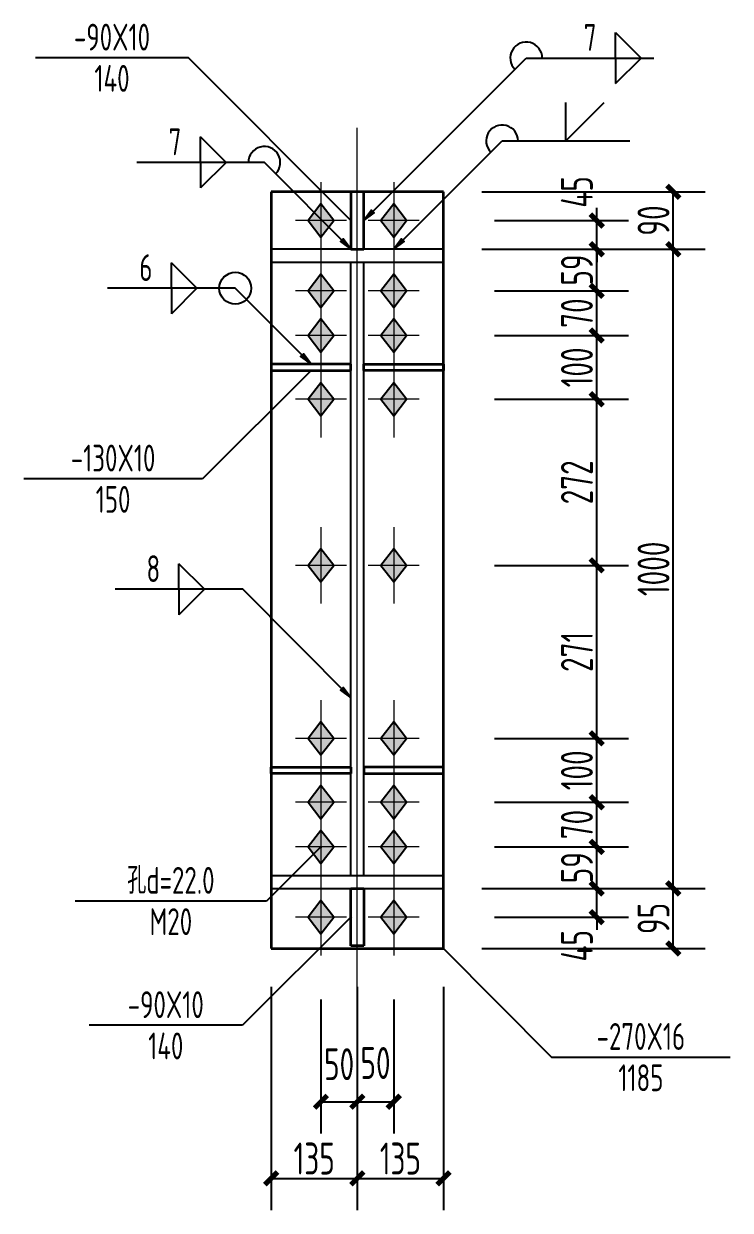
# Model space of a CAD drawing. Extents: x 69728788 to 150676229, y 15322671 to 43663798.
# Drawn here: x 75143061 to 75148595, y 19474032 to 19483323 of the extents above; entities that cross this region are included whole.
import ezdxf
from ezdxf.enums import TextEntityAlignment as Align

# ---------------------------------------------------------------- set-up
doc = ezdxf.new("R2010")
doc.units = 0
doc.header["$LTSCALE"] = 1000
doc.header["$MEASUREMENT"] = 0
doc.linetypes.add('线型6', pattern=[8.75, 5, -1.25, 1.25, -1.25])
doc.layers.get('0').update_dxf_attribs({"linetype": 'CONTINUOUS'})
doc.layers.get('DEFPOINTS').update_dxf_attribs({"linetype": 'CONTINUOUS'})
for name, color, linetype in [('10', 7, 'CONTINUOUS'), ('尺寸标注', 253, 'CONTINUOUS'), ('焊缝标注', 253, 'CONTINUOUS'), ('螺栓孔标注', 253, 'CONTINUOUS'), ('钢板标注', 253, 'CONTINUOUS')]:
    doc.layers.add(name, color=color, linetype=linetype)
doc.layers.add('20', color=2, linetype='CONTINUOUS', lineweight=35)
doc.styles.add('PkpmHz', font='Pkpmeng', dxfattribs={"width": 0.7, "bigfont": 'hztxt'})
doc.dimstyles.new('Pkpm_1.00', dxfattribs={"dimtxt": 250, "dimasz": 100, "dimexe": 250, "dimexo": 0.0625, "dimgap": 30, "dimtad": 1, "dimdec": 0, "dimrnd": 5, "dimzin": 0, "dimdsep": 46, "dimtxsty": 'PkpmHz', "dimblk1": 'ARCHTICK', "dimblk2": 'ARCHTICK', "dimsah": 1, "dimcen": 0.09, "dimadec": 0, "dimazin": 0, "dimtfac": 1, "dimtdec": 0, "dimtmove": 2, "dimatfit": 1, "dimfxl": 1, "dimtolj": 1, "dimtzin": 0, "dimarcsym": 0})

# ---------------------------------------------------------------- blocks, each defined once
blk = doc.blocks.new('_ArchTick')
at = {"color": 0, "linetype": 'ByBlock', "const_width": 0.4}
blk.add_lwpolyline([(-0.5, -0.5), (0.5, 0.5)], dxfattribs=at)
blk = doc.blocks.new('*D310')
at = {"layer": 'DEFPOINTS', "color": 0, "linetype": 'Continuous'}
for p in [(75146349.2, 19481782), (75147549.2, 19481782), (75146349.2, 19481557)]:
    blk.add_point(p, dxfattribs=at)
at = {"layer": '尺寸标注', "color": 0, "linetype": 'Continuous', "lineweight": -2}
for p, q in [((75147549.2, 19481782), (75147549.2, 19481882)), ((75146749.2, 19481782), (75147799.2, 19481782)), ((75147549.2, 19481557), (75147549.2, 19481782)), ((75146749.2, 19481557), (75147799.2, 19481557)), ((75147549.2, 19481557), (75147549.2, 19481457))]:
    blk.add_line(p, q, dxfattribs=at)
at = {"layer": '尺寸标注', "color": 0, "linetype": 'Continuous', "lineweight": -2, "xscale": 100, "yscale": 100, "zscale": 100}
for p, rotation in [((75147549.2, 19481782), 270), ((75147549.2, 19481557), 90)]:
    blk.add_blockref('_ArchTick', p, dxfattribs=dict(at, rotation=rotation))
at = {"layer": '尺寸标注', "color": 0, "linetype": 'Continuous', "insert": (75147393.9, 19482005.7), "char_height": 250, "attachment_point": 5, "rotation": 90, "style": 'PkpmHz'}
blk.add_mtext('\\A1;45', dxfattribs=at)
blk = doc.blocks.new('*D311')
at = {"layer": 'DEFPOINTS', "color": 0, "linetype": 'Continuous'}
for p in [(75146349.2, 19481557), (75147549.2, 19481557), (75146349.2, 19481232)]:
    blk.add_point(p, dxfattribs=at)
at = {"layer": '尺寸标注', "color": 0, "linetype": 'Continuous', "lineweight": -2}
for p, q in [((75146749.2, 19481557), (75147799.2, 19481557)), ((75147549.2, 19481232), (75147549.2, 19481557)), ((75146749.2, 19481232), (75147799.2, 19481232))]:
    blk.add_line(p, q, dxfattribs=at)
at = {"layer": '尺寸标注', "color": 0, "linetype": 'Continuous', "lineweight": -2, "xscale": 100, "yscale": 100, "zscale": 100}
for p, rotation in [((75147549.2, 19481557), 90), ((75147549.2, 19481232), 270)]:
    blk.add_blockref('_ArchTick', p, dxfattribs=dict(at, rotation=rotation))
at = {"layer": '尺寸标注', "color": 0, "linetype": 'Continuous', "insert": (75147394.2, 19481394.5), "char_height": 250, "attachment_point": 5, "rotation": 90, "style": 'PkpmHz'}
blk.add_mtext('\\A1;59', dxfattribs=at)
blk = doc.blocks.new('*D312')
at = {"layer": 'DEFPOINTS', "color": 0, "linetype": 'Continuous'}
for p in [(75146349.2, 19480882), (75147549.2, 19480882), (75146349.2, 19480382)]:
    blk.add_point(p, dxfattribs=at)
at = {"layer": '尺寸标注', "color": 0, "linetype": 'Continuous', "lineweight": -2}
for p, q in [((75146749.2, 19480882), (75147799.2, 19480882)), ((75147549.2, 19480382), (75147549.2, 19480882)), ((75146749.2, 19480382), (75147799.2, 19480382))]:
    blk.add_line(p, q, dxfattribs=at)
at = {"layer": '尺寸标注', "color": 0, "linetype": 'Continuous', "lineweight": -2, "xscale": 100, "yscale": 100, "zscale": 100}
for p, rotation in [((75147549.2, 19480882), 90), ((75147549.2, 19480382), 270)]:
    blk.add_blockref('_ArchTick', p, dxfattribs=dict(at, rotation=rotation))
at = {"layer": '尺寸标注', "color": 0, "linetype": 'Continuous', "insert": (75147394.2, 19480632), "char_height": 250, "attachment_point": 5, "rotation": 90, "style": 'PkpmHz'}
blk.add_mtext('\\A1;100', dxfattribs=at)
blk = doc.blocks.new('*D313')
at = {"layer": 'DEFPOINTS', "color": 0, "linetype": 'Continuous'}
for p in [(75146349.2, 19481232), (75147549.2, 19481232), (75146349.2, 19480882)]:
    blk.add_point(p, dxfattribs=at)
at = {"layer": '尺寸标注', "color": 0, "linetype": 'Continuous', "lineweight": -2}
for p, q in [((75146749.2, 19481232), (75147799.2, 19481232)), ((75147549.2, 19480882), (75147549.2, 19481232)), ((75146749.2, 19480882), (75147799.2, 19480882))]:
    blk.add_line(p, q, dxfattribs=at)
at = {"layer": '尺寸标注', "color": 0, "linetype": 'Continuous', "lineweight": -2, "xscale": 100, "yscale": 100, "zscale": 100}
for p, rotation in [((75147549.2, 19481232), 90), ((75147549.2, 19480882), 270)]:
    blk.add_blockref('_ArchTick', p, dxfattribs=dict(at, rotation=rotation))
at = {"layer": '尺寸标注', "color": 0, "linetype": 'Continuous', "insert": (75147394.2, 19481057), "char_height": 250, "attachment_point": 5, "rotation": 90, "style": 'PkpmHz'}
blk.add_mtext('\\A1;70', dxfattribs=at)
blk = doc.blocks.new('*D314')
at = {"layer": 'DEFPOINTS', "color": 0, "linetype": 'Continuous'}
for p in [(75146349.2, 19476552), (75147549.2, 19476552), (75146349.2, 19476327)]:
    blk.add_point(p, dxfattribs=at)
at = {"layer": '尺寸标注', "color": 0, "linetype": 'Continuous', "lineweight": -2}
for p, q in [((75147549.2, 19476552), (75147549.2, 19476652)), ((75146749.2, 19476552), (75147799.2, 19476552)), ((75147549.2, 19476327), (75147549.2, 19476552)), ((75146749.2, 19476327), (75147799.2, 19476327)), ((75147549.2, 19476327), (75147549.2, 19476227))]:
    blk.add_line(p, q, dxfattribs=at)
at = {"layer": '尺寸标注', "color": 0, "linetype": 'Continuous', "lineweight": -2, "xscale": 100, "yscale": 100, "zscale": 100}
for p, rotation in [((75147549.2, 19476552), 270), ((75147549.2, 19476327), 90)]:
    blk.add_blockref('_ArchTick', p, dxfattribs=dict(at, rotation=rotation))
at = {"layer": '尺寸标注', "color": 0, "linetype": 'Continuous', "insert": (75147393.9, 19476103.4), "char_height": 250, "attachment_point": 5, "rotation": 90, "style": 'PkpmHz'}
blk.add_mtext('\\A1;45', dxfattribs=at)
blk = doc.blocks.new('*D315')
at = {"layer": 'DEFPOINTS', "color": 0, "linetype": 'Continuous'}
for p in [(75146349.2, 19476877), (75147549.2, 19476877), (75146349.2, 19476552)]:
    blk.add_point(p, dxfattribs=at)
at = {"layer": '尺寸标注', "color": 0, "linetype": 'Continuous', "lineweight": -2}
for p, q in [((75146749.2, 19476877), (75147799.2, 19476877)), ((75147549.2, 19476552), (75147549.2, 19476877)), ((75146749.2, 19476552), (75147799.2, 19476552))]:
    blk.add_line(p, q, dxfattribs=at)
at = {"layer": '尺寸标注', "color": 0, "linetype": 'Continuous', "lineweight": -2, "xscale": 100, "yscale": 100, "zscale": 100}
for p, rotation in [((75147549.2, 19476877), 90), ((75147549.2, 19476552), 270)]:
    blk.add_blockref('_ArchTick', p, dxfattribs=dict(at, rotation=rotation))
at = {"layer": '尺寸标注', "color": 0, "linetype": 'Continuous', "insert": (75147394.2, 19476714.5), "char_height": 250, "attachment_point": 5, "rotation": 90, "style": 'PkpmHz'}
blk.add_mtext('\\A1;59', dxfattribs=at)
blk = doc.blocks.new('*D316')
at = {"layer": 'DEFPOINTS', "color": 0, "linetype": 'Continuous'}
for p in [(75146349.2, 19477227), (75147549.2, 19477227), (75146349.2, 19476877)]:
    blk.add_point(p, dxfattribs=at)
at = {"layer": '尺寸标注', "color": 0, "linetype": 'Continuous', "lineweight": -2}
for p, q in [((75146749.2, 19477227), (75147799.2, 19477227)), ((75147549.2, 19476877), (75147549.2, 19477227)), ((75146749.2, 19476877), (75147799.2, 19476877))]:
    blk.add_line(p, q, dxfattribs=at)
at = {"layer": '尺寸标注', "color": 0, "linetype": 'Continuous', "lineweight": -2, "xscale": 100, "yscale": 100, "zscale": 100}
for p, rotation in [((75147549.2, 19477227), 90), ((75147549.2, 19476877), 270)]:
    blk.add_blockref('_ArchTick', p, dxfattribs=dict(at, rotation=rotation))
at = {"layer": '尺寸标注', "color": 0, "linetype": 'Continuous', "insert": (75147394.2, 19477052), "char_height": 250, "attachment_point": 5, "rotation": 90, "style": 'PkpmHz'}
blk.add_mtext('\\A1;70', dxfattribs=at)
blk = doc.blocks.new('*D317')
at = {"layer": 'DEFPOINTS', "color": 0, "linetype": 'Continuous'}
for p in [(75146349.2, 19477727), (75147549.2, 19477727), (75146349.2, 19477227)]:
    blk.add_point(p, dxfattribs=at)
at = {"layer": '尺寸标注', "color": 0, "linetype": 'Continuous', "lineweight": -2}
for p, q in [((75146749.2, 19477727), (75147799.2, 19477727)), ((75147549.2, 19477227), (75147549.2, 19477727)), ((75146749.2, 19477227), (75147799.2, 19477227))]:
    blk.add_line(p, q, dxfattribs=at)
at = {"layer": '尺寸标注', "color": 0, "linetype": 'Continuous', "lineweight": -2, "xscale": 100, "yscale": 100, "zscale": 100}
for p, rotation in [((75147549.2, 19477727), 90), ((75147549.2, 19477227), 270)]:
    blk.add_blockref('_ArchTick', p, dxfattribs=dict(at, rotation=rotation))
at = {"layer": '尺寸标注', "color": 0, "linetype": 'Continuous', "insert": (75147394.2, 19477477), "char_height": 250, "attachment_point": 5, "rotation": 90, "style": 'PkpmHz'}
blk.add_mtext('\\A1;100', dxfattribs=at)
blk = doc.blocks.new('*D318')
at = {"layer": 'DEFPOINTS', "color": 0, "linetype": 'Continuous'}
for p in [(75146349.2, 19480382), (75147549.2, 19480382), (75146349.2, 19479082)]:
    blk.add_point(p, dxfattribs=at)
at = {"layer": '尺寸标注', "color": 0, "linetype": 'Continuous', "lineweight": -2}
for p, q in [((75146749.2, 19480382), (75147799.2, 19480382)), ((75147549.2, 19479082), (75147549.2, 19480382)), ((75146749.2, 19479082), (75147799.2, 19479082))]:
    blk.add_line(p, q, dxfattribs=at)
at = {"layer": '尺寸标注', "color": 0, "linetype": 'Continuous', "lineweight": -2, "xscale": 100, "yscale": 100, "zscale": 100}
for p, rotation in [((75147549.2, 19480382), 90), ((75147549.2, 19479082), 270)]:
    blk.add_blockref('_ArchTick', p, dxfattribs=dict(at, rotation=rotation))
at = {"layer": '尺寸标注', "color": 0, "linetype": 'Continuous', "insert": (75147394.2, 19479732), "char_height": 250, "attachment_point": 5, "rotation": 90, "style": 'PkpmHz'}
blk.add_mtext('\\A1;272', dxfattribs=at)
blk = doc.blocks.new('*D319')
at = {"layer": 'DEFPOINTS', "color": 0, "linetype": 'Continuous'}
for p in [(75146349.2, 19479082), (75147549.2, 19479082), (75146349.2, 19477727)]:
    blk.add_point(p, dxfattribs=at)
at = {"layer": '尺寸标注', "color": 0, "linetype": 'Continuous', "lineweight": -2}
for p, q in [((75146749.2, 19479082), (75147799.2, 19479082)), ((75147549.2, 19477727), (75147549.2, 19479082)), ((75146749.2, 19477727), (75147799.2, 19477727))]:
    blk.add_line(p, q, dxfattribs=at)
at = {"layer": '尺寸标注', "color": 0, "linetype": 'Continuous', "lineweight": -2, "xscale": 100, "yscale": 100, "zscale": 100}
for p, rotation in [((75147549.2, 19479082), 90), ((75147549.2, 19477727), 270)]:
    blk.add_blockref('_ArchTick', p, dxfattribs=dict(at, rotation=rotation))
at = {"layer": '尺寸标注', "color": 0, "linetype": 'Continuous', "insert": (75147394.2, 19478404.5), "char_height": 250, "attachment_point": 5, "rotation": 90, "style": 'PkpmHz'}
blk.add_mtext('\\A1;271', dxfattribs=at)
blk = doc.blocks.new('*D320')
at = {"layer": 'DEFPOINTS', "color": 0, "linetype": 'Continuous'}
for p in [(75145389.2, 19476082), (75145674.2, 19476082), (75145674.2, 19474882)]:
    blk.add_point(p, dxfattribs=at)
at = {"layer": '尺寸标注', "color": 0, "linetype": 'Continuous', "lineweight": -2}
for p, q in [((75145389.2, 19475682), (75145389.2, 19474632)), ((75145674.2, 19475682), (75145674.2, 19474632)), ((75145389.2, 19474882), (75145674.2, 19474882))]:
    blk.add_line(p, q, dxfattribs=at)
at = {"layer": '尺寸标注', "color": 0, "linetype": 'Continuous', "lineweight": -2, "xscale": 100, "yscale": 100, "zscale": 100, "rotation": 180}
blk.add_blockref('_ArchTick', (75145389.2, 19474882), dxfattribs=at)
at = {"layer": '尺寸标注', "color": 0, "linetype": 'Continuous', "lineweight": -2, "xscale": 100, "yscale": 100, "zscale": 100}
blk.add_blockref('_ArchTick', (75145674.2, 19474882), dxfattribs=at)
at = {"layer": '尺寸标注', "color": 0, "linetype": 'Continuous', "insert": (75145531.7, 19475175.9), "char_height": 250, "attachment_point": 5, "style": 'PkpmHz'}
blk.add_mtext('\\A1;50', dxfattribs=at)
blk = doc.blocks.new('*D321')
at = {"layer": 'DEFPOINTS', "color": 0, "linetype": 'Continuous'}
for p in [(75145674.2, 19476082), (75145959.2, 19476082), (75145959.2, 19474882)]:
    blk.add_point(p, dxfattribs=at)
at = {"layer": '尺寸标注', "color": 0, "linetype": 'Continuous', "lineweight": -2}
for p, q in [((75145674.2, 19475682), (75145674.2, 19474632)), ((75145959.2, 19475682), (75145959.2, 19474632)), ((75145674.2, 19474882), (75145959.2, 19474882))]:
    blk.add_line(p, q, dxfattribs=at)
at = {"layer": '尺寸标注', "color": 0, "linetype": 'Continuous', "lineweight": -2, "xscale": 100, "yscale": 100, "zscale": 100, "rotation": 180}
blk.add_blockref('_ArchTick', (75145674.2, 19474882), dxfattribs=at)
at = {"layer": '尺寸标注', "color": 0, "linetype": 'Continuous', "lineweight": -2, "xscale": 100, "yscale": 100, "zscale": 100}
blk.add_blockref('_ArchTick', (75145959.2, 19474882), dxfattribs=at)
at = {"layer": '尺寸标注', "color": 0, "linetype": 'Continuous', "insert": (75145816.7, 19475185.1), "char_height": 250, "attachment_point": 5, "style": 'PkpmHz'}
blk.add_mtext('\\A1;50', dxfattribs=at)
blk = doc.blocks.new('*D322')
at = {"layer": 'DEFPOINTS', "color": 0, "linetype": 'Continuous'}
for p in [(75144999.2, 19476082), (75145674.2, 19476082), (75145674.2, 19474282)]:
    blk.add_point(p, dxfattribs=at)
at = {"layer": '尺寸标注', "color": 0, "linetype": 'Continuous', "lineweight": -2}
for p, q in [((75144999.2, 19475782), (75144999.2, 19474032)), ((75145674.2, 19475782), (75145674.2, 19474032)), ((75144999.2, 19474282), (75145674.2, 19474282))]:
    blk.add_line(p, q, dxfattribs=at)
at = {"layer": '尺寸标注', "color": 0, "linetype": 'Continuous', "lineweight": -2, "xscale": 100, "yscale": 100, "zscale": 100, "rotation": 180}
blk.add_blockref('_ArchTick', (75144999.2, 19474282), dxfattribs=at)
at = {"layer": '尺寸标注', "color": 0, "linetype": 'Continuous', "lineweight": -2, "xscale": 100, "yscale": 100, "zscale": 100}
blk.add_blockref('_ArchTick', (75145674.2, 19474282), dxfattribs=at)
at = {"layer": '尺寸标注', "color": 0, "linetype": 'Continuous', "insert": (75145336.7, 19474437), "char_height": 250, "attachment_point": 5, "style": 'PkpmHz'}
blk.add_mtext('\\A1;135', dxfattribs=at)
blk = doc.blocks.new('*D323')
at = {"layer": 'DEFPOINTS', "color": 0, "linetype": 'Continuous'}
for p in [(75145674.2, 19476082), (75146349.2, 19476082), (75146349.2, 19474282)]:
    blk.add_point(p, dxfattribs=at)
at = {"layer": '尺寸标注', "color": 0, "linetype": 'Continuous', "lineweight": -2}
for p, q in [((75145674.2, 19475782), (75145674.2, 19474032)), ((75146349.2, 19475782), (75146349.2, 19474032)), ((75145674.2, 19474282), (75146349.2, 19474282))]:
    blk.add_line(p, q, dxfattribs=at)
at = {"layer": '尺寸标注', "color": 0, "linetype": 'Continuous', "lineweight": -2, "xscale": 100, "yscale": 100, "zscale": 100, "rotation": 180}
blk.add_blockref('_ArchTick', (75145674.2, 19474282), dxfattribs=at)
at = {"layer": '尺寸标注', "color": 0, "linetype": 'Continuous', "lineweight": -2, "xscale": 100, "yscale": 100, "zscale": 100}
blk.add_blockref('_ArchTick', (75146349.2, 19474282), dxfattribs=at)
at = {"layer": '尺寸标注', "color": 0, "linetype": 'Continuous', "insert": (75146011.7, 19474437), "char_height": 250, "attachment_point": 5, "style": 'PkpmHz'}
blk.add_mtext('\\A1;135', dxfattribs=at)
blk = doc.blocks.new('*D324')
at = {"layer": 'DEFPOINTS', "color": 0, "linetype": 'Continuous'}
for p in [(75146349.2, 19476552), (75148149.2, 19476552), (75146349.2, 19476082)]:
    blk.add_point(p, dxfattribs=at)
at = {"layer": '尺寸标注', "color": 0, "linetype": 'Continuous', "lineweight": -2}
for p, q in [((75146649.2, 19476552), (75148399.2, 19476552)), ((75148149.2, 19476082), (75148149.2, 19476552)), ((75146649.2, 19476082), (75148399.2, 19476082))]:
    blk.add_line(p, q, dxfattribs=at)
at = {"layer": '尺寸标注', "color": 0, "linetype": 'Continuous', "lineweight": -2, "xscale": 100, "yscale": 100, "zscale": 100}
for p, rotation in [((75148149.2, 19476552), 90), ((75148149.2, 19476082), 270)]:
    blk.add_blockref('_ArchTick', p, dxfattribs=dict(at, rotation=rotation))
at = {"layer": '尺寸标注', "color": 0, "linetype": 'Continuous', "insert": (75147994.2, 19476317), "char_height": 250, "attachment_point": 5, "rotation": 90, "style": 'PkpmHz'}
blk.add_mtext('\\A1;95', dxfattribs=at)
blk = doc.blocks.new('*D325')
at = {"layer": 'DEFPOINTS', "color": 0, "linetype": 'Continuous'}
for p in [(75146349.2, 19481557), (75148149.2, 19481557), (75146349.2, 19476552)]:
    blk.add_point(p, dxfattribs=at)
at = {"layer": '尺寸标注', "color": 0, "linetype": 'Continuous', "lineweight": -2}
for p, q in [((75146649.2, 19481557), (75148399.2, 19481557)), ((75148149.2, 19476552), (75148149.2, 19481557)), ((75146649.2, 19476552), (75148399.2, 19476552))]:
    blk.add_line(p, q, dxfattribs=at)
at = {"layer": '尺寸标注', "color": 0, "linetype": 'Continuous', "lineweight": -2, "xscale": 100, "yscale": 100, "zscale": 100}
for p, rotation in [((75148149.2, 19481557), 90), ((75148149.2, 19476552), 270)]:
    blk.add_blockref('_ArchTick', p, dxfattribs=dict(at, rotation=rotation))
at = {"layer": '尺寸标注', "color": 0, "linetype": 'Continuous', "insert": (75147994.2, 19479054.5), "char_height": 250, "attachment_point": 5, "rotation": 90, "style": 'PkpmHz'}
blk.add_mtext('\\A1;1000', dxfattribs=at)
blk = doc.blocks.new('*D326')
at = {"layer": 'DEFPOINTS', "color": 0, "linetype": 'Continuous'}
for p in [(75146349.2, 19482007), (75148149.2, 19482007), (75146349.2, 19481557)]:
    blk.add_point(p, dxfattribs=at)
at = {"layer": '尺寸标注', "color": 0, "linetype": 'Continuous', "lineweight": -2}
for p, q in [((75146649.2, 19482007), (75148399.2, 19482007)), ((75148149.2, 19481557), (75148149.2, 19482007)), ((75146649.2, 19481557), (75148399.2, 19481557))]:
    blk.add_line(p, q, dxfattribs=at)
at = {"layer": '尺寸标注', "color": 0, "linetype": 'Continuous', "lineweight": -2, "xscale": 100, "yscale": 100, "zscale": 100}
for p, rotation in [((75148149.2, 19482007), 90), ((75148149.2, 19481557), 270)]:
    blk.add_blockref('_ArchTick', p, dxfattribs=dict(at, rotation=rotation))
at = {"layer": '尺寸标注', "color": 0, "linetype": 'Continuous', "insert": (75147994.2, 19481782), "char_height": 250, "attachment_point": 5, "rotation": 90, "style": 'PkpmHz'}
blk.add_mtext('\\A1;90', dxfattribs=at)

msp = doc.modelspace()

# ---------------------------------------------------------------- hatches: boundary and pattern name
at = {"layer": '10'}
for points in [[(75145389.2, 19481912), (75145289.2, 19481782), (75145389.2, 19481652), (75145489.2, 19481782)], [(75145959.2, 19481912), (75145859.2, 19481782), (75145959.2, 19481652), (75146059.2, 19481782)], [(75145389.2, 19481362), (75145289.2, 19481232), (75145389.2, 19481102), (75145489.2, 19481232)], [(75145959.2, 19481362), (75145859.2, 19481232), (75145959.2, 19481102), (75146059.2, 19481232)], [(75145389.2, 19481012), (75145289.2, 19480882), (75145389.2, 19480752), (75145489.2, 19480882)], [(75145959.2, 19481012), (75145859.2, 19480882), (75145959.2, 19480752), (75146059.2, 19480882)], [(75145389.2, 19480512), (75145289.2, 19480382), (75145389.2, 19480252), (75145489.2, 19480382)], [(75145959.2, 19480512), (75145859.2, 19480382), (75145959.2, 19480252), (75146059.2, 19480382)], [(75145389.2, 19479212), (75145289.2, 19479082), (75145389.2, 19478952), (75145489.2, 19479082)], [(75145959.2, 19479212), (75145859.2, 19479082), (75145959.2, 19478952), (75146059.2, 19479082)], [(75145389.2, 19477857), (75145289.2, 19477727), (75145389.2, 19477597), (75145489.2, 19477727)], [(75145959.2, 19477857), (75145859.2, 19477727), (75145959.2, 19477597), (75146059.2, 19477727)], [(75145389.2, 19477357), (75145289.2, 19477227), (75145389.2, 19477097), (75145489.2, 19477227)], [(75145959.2, 19477357), (75145859.2, 19477227), (75145959.2, 19477097), (75146059.2, 19477227)], [(75145389.2, 19477007), (75145289.2, 19476877), (75145389.2, 19476747), (75145489.2, 19476877)], [(75145959.2, 19477007), (75145859.2, 19476877), (75145959.2, 19476747), (75146059.2, 19476877)], [(75145389.2, 19476457), (75145289.2, 19476327), (75145389.2, 19476197), (75145489.2, 19476327)], [(75145959.2, 19476457), (75145859.2, 19476327), (75145959.2, 19476197), (75146059.2, 19476327)]]:
    msp.add_hatch(color=1, dxfattribs=at).paths.add_polyline_path(points)
at = {"layer": '焊缝标注'}
for points in [[(75145724.2, 19481782), (75145805.5, 19481842.1), (75145784.3, 19481863.3)], [(75145624.2, 19481557), (75145564.2, 19481638.4), (75145542.9, 19481617.2)], [(75145959.2, 19481557), (75146040.5, 19481617.1), (75146019.3, 19481638.3)], [(75145311.7, 19480657), (75145251.7, 19480738.4), (75145230.4, 19480717.2)], [(75145624.2, 19478044.8), (75145564.2, 19478126.2), (75145542.9, 19478105)]]:
    msp.add_hatch(color=256, dxfattribs=at).paths.add_polyline_path(points)

# ---------------------------------------------------------------- linework, layer by layer
at = {"layer": '10', "linetype": '线型6', "lineweight": 18, "ltscale": 100}
msp.add_line((75145674.2, 19475582), (75145674.2, 19482507), dxfattribs=at)
at = {"layer": '10', "color": 9, "lineweight": 18, "ltscale": 100}
for p, q in [((75145389.2, 19482082), (75145389.2, 19481482)), ((75145959.2, 19482082), (75145959.2, 19481482)), ((75145589.2, 19481782), (75145189.2, 19481782)), ((75146159.2, 19481782), (75145759.2, 19481782)), ((75145389.2, 19481532), (75145389.2, 19480932)), ((75145959.2, 19481532), (75145959.2, 19480932)), ((75145589.2, 19481232), (75145189.2, 19481232)), ((75146159.2, 19481232), (75145759.2, 19481232)), ((75145389.2, 19481182), (75145389.2, 19480582)), ((75145959.2, 19481182), (75145959.2, 19480582)), ((75145589.2, 19480882), (75145189.2, 19480882)), ((75146159.2, 19480882), (75145759.2, 19480882)), ((75145389.2, 19480682), (75145389.2, 19480082)), ((75145959.2, 19480682), (75145959.2, 19480082)), ((75145589.2, 19480382), (75145189.2, 19480382)), ((75146159.2, 19480382), (75145759.2, 19480382)), ((75145389.2, 19479382), (75145389.2, 19478782)), ((75145959.2, 19479382), (75145959.2, 19478782)), ((75145589.2, 19479082), (75145189.2, 19479082)), ((75146159.2, 19479082), (75145759.2, 19479082)), ((75145389.2, 19478027), (75145389.2, 19477427)), ((75145959.2, 19478027), (75145959.2, 19477427)), ((75145589.2, 19477727), (75145189.2, 19477727)), ((75146159.2, 19477727), (75145759.2, 19477727)), ((75145389.2, 19477527), (75145389.2, 19476927)), ((75145959.2, 19477527), (75145959.2, 19476927)), ((75145589.2, 19477227), (75145189.2, 19477227)), ((75146159.2, 19477227), (75145759.2, 19477227)), ((75145389.2, 19477177), (75145389.2, 19476577)), ((75145959.2, 19477177), (75145959.2, 19476577)), ((75145589.2, 19476877), (75145189.2, 19476877)), ((75146159.2, 19476877), (75145759.2, 19476877)), ((75145389.2, 19476627), (75145389.2, 19476027)), ((75145959.2, 19476627), (75145959.2, 19476027)), ((75145589.2, 19476327), (75145189.2, 19476327)), ((75146159.2, 19476327), (75145759.2, 19476327))]:
    msp.add_line(p, q, dxfattribs=at)
at = {"layer": '10', "color": 3, "ltscale": 100}
for p, q in [((75146349.2, 19481557), (75144999.2, 19481557)), ((75144999.2, 19481557), (75144999.2, 19481457)), ((75146349.2, 19481457), (75146349.2, 19481557)), ((75144999.2, 19481457), (75146349.2, 19481457)), ((75145624.2, 19476652), (75145624.2, 19481457)), ((75145724.2, 19476652), (75145724.2, 19481457)), ((75146349.2, 19476652), (75144999.2, 19476652)), ((75144999.2, 19476652), (75144999.2, 19476552)), ((75146349.2, 19476552), (75146349.2, 19476652)), ((75144999.2, 19476552), (75146349.2, 19476552))]:
    msp.add_line(p, q, dxfattribs=at)
at = {"layer": '10', "color": 1, "linetype": 'Continuous'}
for points in [[(75145389.2, 19481912), (75145289.2, 19481782), (75145389.2, 19481652), (75145489.2, 19481782)], [(75145959.2, 19481912), (75145859.2, 19481782), (75145959.2, 19481652), (75146059.2, 19481782)], [(75145389.2, 19481362), (75145289.2, 19481232), (75145389.2, 19481102), (75145489.2, 19481232)], [(75145959.2, 19481362), (75145859.2, 19481232), (75145959.2, 19481102), (75146059.2, 19481232)], [(75145389.2, 19481012), (75145289.2, 19480882), (75145389.2, 19480752), (75145489.2, 19480882)], [(75145959.2, 19481012), (75145859.2, 19480882), (75145959.2, 19480752), (75146059.2, 19480882)], [(75145389.2, 19480512), (75145289.2, 19480382), (75145389.2, 19480252), (75145489.2, 19480382)], [(75145959.2, 19480512), (75145859.2, 19480382), (75145959.2, 19480252), (75146059.2, 19480382)], [(75145389.2, 19479212), (75145289.2, 19479082), (75145389.2, 19478952), (75145489.2, 19479082)], [(75145959.2, 19479212), (75145859.2, 19479082), (75145959.2, 19478952), (75146059.2, 19479082)], [(75145389.2, 19477857), (75145289.2, 19477727), (75145389.2, 19477597), (75145489.2, 19477727)], [(75145959.2, 19477857), (75145859.2, 19477727), (75145959.2, 19477597), (75146059.2, 19477727)], [(75145389.2, 19477357), (75145289.2, 19477227), (75145389.2, 19477097), (75145489.2, 19477227)], [(75145959.2, 19477357), (75145859.2, 19477227), (75145959.2, 19477097), (75146059.2, 19477227)], [(75145389.2, 19477007), (75145289.2, 19476877), (75145389.2, 19476747), (75145489.2, 19476877)], [(75145959.2, 19477007), (75145859.2, 19476877), (75145959.2, 19476747), (75146059.2, 19476877)], [(75145389.2, 19476457), (75145289.2, 19476327), (75145389.2, 19476197), (75145489.2, 19476327)], [(75145959.2, 19476457), (75145859.2, 19476327), (75145959.2, 19476197), (75146059.2, 19476327)]]:
    msp.add_lwpolyline(points, close=True, dxfattribs=at)
at = {"layer": '20', "ltscale": 100}
for p, q in [((75146349.2, 19482007), (75144999.2, 19482007)), ((75144999.2, 19482007), (75144999.2, 19476082)), ((75145724.2, 19482007), (75145624.2, 19482007)), ((75145624.2, 19482007), (75145624.2, 19481557)), ((75145724.2, 19481557), (75145724.2, 19482007)), ((75146349.2, 19476082), (75146349.2, 19482007)), ((75145624.2, 19481557), (75145724.2, 19481557)), ((75145624.2, 19480657), (75144999.2, 19480657)), ((75144999.2, 19480657), (75144999.2, 19480607)), ((75145624.2, 19480607), (75145624.2, 19480657)), ((75145724.2, 19480657), (75146349.2, 19480657)), ((75145724.2, 19480607), (75145724.2, 19480657)), ((75146349.2, 19480657), (75146349.2, 19480607)), ((75144999.2, 19480607), (75145624.2, 19480607)), ((75146349.2, 19480607), (75145724.2, 19480607)), ((75144999.2, 19477452), (75144999.2, 19477502)), ((75144999.2, 19477502), (75145624.2, 19477502)), ((75145624.2, 19477502), (75145624.2, 19477452)), ((75146349.2, 19477502), (75145724.2, 19477502)), ((75145724.2, 19477502), (75145724.2, 19477452)), ((75146349.2, 19477452), (75146349.2, 19477502)), ((75145624.2, 19477452), (75144999.2, 19477452)), ((75145724.2, 19477452), (75146349.2, 19477452)), ((75145624.2, 19476552), (75145724.2, 19476552)), ((75145624.2, 19476102), (75145624.2, 19476552)), ((75145724.2, 19476552), (75145724.2, 19476102)), ((75145724.2, 19476102), (75145624.2, 19476102)), ((75144999.2, 19476082), (75146349.2, 19476082))]:
    msp.add_line(p, q, dxfattribs=at)
at = {"layer": '焊缝标注', "ltscale": 100}
for p, q in [((75147697.5, 19483254.3), (75147897.5, 19483054.3)), ((75147697.5, 19483054.3), (75147697.5, 19483254.3)), ((75145724.2, 19481782), (75146997.5, 19483054.3)), ((75146997.5, 19483054.3), (75147997.5, 19483054.3)), ((75147697.5, 19482854.3), (75147897.5, 19483054.3)), ((75147697.5, 19483054.3), (75147697.5, 19482854.3)), ((75147308, 19482405.2), (75147308, 19482705.2)), ((75147308, 19482405.2), (75147608, 19482705.2)), ((75144646.2, 19482236.7), (75144446.2, 19482436.7)), ((75144446.2, 19482236.7), (75144446.2, 19482436.7)), ((75145959.2, 19481557), (75146808, 19482405.2)), ((75146808, 19482405.2), (75147808, 19482405.2)), ((75144946.2, 19482236.7), (75143946.2, 19482236.7)), ((75144646.2, 19482236.7), (75144446.2, 19482036.7)), ((75144446.2, 19482236.7), (75144446.2, 19482036.7)), ((75145624.2, 19481557), (75144946.2, 19482236.7)), ((75144418.4, 19481251.7), (75144218.4, 19481451.7)), ((75144218.4, 19481251.7), (75144218.4, 19481451.7)), ((75144718.4, 19481251.7), (75143718.4, 19481251.7)), ((75144418.4, 19481251.7), (75144218.4, 19481051.7)), ((75144218.4, 19481251.7), (75144218.4, 19481051.7)), ((75145311.7, 19480657), (75144718.4, 19481251.7)), ((75144476.7, 19478894.4), (75144276.7, 19479094.4)), ((75144276.7, 19478894.4), (75144276.7, 19479094.4)), ((75144776.7, 19478894.4), (75143776.7, 19478894.4)), ((75144476.7, 19478894.4), (75144276.7, 19478694.4)), ((75144276.7, 19478894.4), (75144276.7, 19478694.4)), ((75145624.2, 19478044.8), (75144776.7, 19478894.4))]:
    msp.add_line(p, q, dxfattribs=at)
at = {"layer": '焊缝标注', "linetype": 'Continuous'}
for points in [[(75145724.2, 19481782), (75145805.5, 19481842.1), (75145784.3, 19481863.3)], [(75145624.2, 19481557), (75145564.2, 19481638.4), (75145542.9, 19481617.2)], [(75145959.2, 19481557), (75146040.5, 19481617.1), (75146019.3, 19481638.3)], [(75145311.7, 19480657), (75145251.7, 19480738.4), (75145230.4, 19480717.2)], [(75145624.2, 19478044.8), (75145564.2, 19478126.2), (75145542.9, 19478105)]]:
    msp.add_lwpolyline(points, close=True, dxfattribs=at)
at = {"layer": '焊缝标注', "ltscale": 100}
msp.add_circle((75144718.4, 19481251.7), 125, dxfattribs=at)
for centre, start, end in [((75146997.5, 19483054.3), 0, 224.97719), ((75146808, 19482405.2), 0, 224.97719), ((75144946.2, 19482236.7), 314.93155, 180)]:
    msp.add_arc(centre, 125, start, end, dxfattribs=at)
at = {"layer": '螺栓孔标注', "ltscale": 100}
for p, q in [((75145389.2, 19476877), (75144964.1, 19476453.6)), ((75144964.1, 19476453.6), (75143464.1, 19476453.6))]:
    msp.add_line(p, q, dxfattribs=at)
at = {"layer": '螺栓孔标注', "ltscale": 100, "const_width": 10}
msp.add_lwpolyline([(75145394.2, 19476877, 1), (75145384.2, 19476877, 1)], format="xyb", close=True, dxfattribs=at)
at = {"layer": '钢板标注', "ltscale": 100}
for p, q in [((75144352.9, 19483056.3), (75143152.9, 19483056.3)), ((75145624.2, 19481782), (75144352.9, 19483056.3)), ((75145311.7, 19480607), (75144461.5, 19479760.2)), ((75144461.5, 19479760.2), (75143061.5, 19479760.2)), ((75145624.2, 19476327), (75144774, 19475480.2)), ((75146349.2, 19476082), (75147195.3, 19475231.1)), ((75144774, 19475480.2), (75143574, 19475480.2)), ((75147195.3, 19475231.1), (75148595.3, 19475231.1))]:
    msp.add_line(p, q, dxfattribs=at)
at = {"layer": '钢板标注', "ltscale": 100, "const_width": 10}
for points in [[(75145629.2, 19481782, 1), (75145619.2, 19481782, 1)], [(75145316.7, 19480607, 1), (75145306.7, 19480607, 1)], [(75145629.2, 19476327, 1), (75145619.2, 19476327, 1)], [(75146354.2, 19476082, 1), (75146344.2, 19476082, 1)]]:
    msp.add_lwpolyline(points, format="xyb", close=True, dxfattribs=at)

# ---------------------------------------------------------------- texts
at = {"layer": '焊缝标注', "style": 'PkpmHz', "width": 0.71}
for s, p in [('7', (75147497.5, 19483110.9)), ('7', (75144246.2, 19482293.3)), ('6', (75144018.4, 19481308.3)), ('8', (75144076.7, 19478951))]:
    msp.add_text(s, height=210, dxfattribs=at).set_placement(p, align=Align.CENTER)
at = {"layer": '螺栓孔标注', "style": 'PkpmHz', "width": 0.71}
msp.add_text('孔d=22.0', height=210, dxfattribs=at).set_placement((75144214.1, 19476510.2), align=Align.CENTER)
msp.add_text('M20', height=210, dxfattribs=at).set_placement((75144214.1, 19476397), align=Align.TOP_CENTER)
at = {"layer": '钢板标注', "style": 'PkpmHz', "width": 0.71}
for s, p in [('-90X10', (75143752.9, 19483113)), ('-130X10', (75143761.5, 19479816.8)), ('-90X10', (75144174, 19475536.8)), ('-270X16', (75147895.3, 19475287.8))]:
    msp.add_text(s, height=210, dxfattribs=at).set_placement(p, align=Align.CENTER)
for s, p in [('140', (75143752.9, 19482999.7)), ('150', (75143761.5, 19479703.6)), ('140', (75144174, 19475423.6)), ('1185', (75147895.3, 19475174.5))]:
    msp.add_text(s, height=210, dxfattribs=at).set_placement(p, align=Align.TOP_CENTER)

# ---------------------------------------------------------------- dimensions: what is measured, and where the dimension line sits
at = {"layer": '尺寸标注', "linetype": 'Continuous'}
for base, p1, p2, picture, middle in [((75147549.2, 19481782), (75146349.2, 19481557), (75146349.2, 19481782), '*D310', (75147393.9, 19482005.7)), ((75147549.2, 19476552), (75146349.2, 19476327), (75146349.2, 19476552), '*D314', (75147393.9, 19476103.4))]:
    dim = msp.add_linear_dim(base=base, p1=p1, p2=p2, angle=90, text='45', dimstyle='Pkpm_1.00', override={"dimexo": 400, "dimtih": 0, "dimtoh": 0}, dxfattribs=at)
    dim.commit()
    dim.dimension.update_dxf_attribs({"geometry": picture, "text_midpoint": middle, "dimtype": 160})
for base, p1, p2, text, override, picture, middle in [((75148149.2, 19482007), (75146349.2, 19481557), (75146349.2, 19482007), '90', {"dimexo": 300, "dimtih": 0, "dimtoh": 0}, '*D326', (75147994.2, 19481782)), ((75147549.2, 19481557), (75146349.2, 19481232), (75146349.2, 19481557), '59', {"dimexo": 400, "dimtih": 0, "dimtoh": 0}, '*D311', (75147394.2, 19481394.5)), ((75148149.2, 19481557), (75146349.2, 19476552), (75146349.2, 19481557), '1000', {"dimexo": 300, "dimtih": 0, "dimtoh": 0}, '*D325', (75147994.2, 19479054.5)), ((75147549.2, 19481232), (75146349.2, 19480882), (75146349.2, 19481232), '70', {"dimexo": 400, "dimtih": 0, "dimtoh": 0}, '*D313', (75147394.2, 19481057)), ((75147549.2, 19480882), (75146349.2, 19480382), (75146349.2, 19480882), '100', {"dimexo": 400, "dimtih": 0, "dimtoh": 0}, '*D312', (75147394.2, 19480632)), ((75147549.2, 19480382), (75146349.2, 19479082), (75146349.2, 19480382), '272', {"dimexo": 400, "dimtih": 0, "dimtoh": 0}, '*D318', (75147394.2, 19479732)), ((75147549.2, 19479082), (75146349.2, 19477727), (75146349.2, 19479082), '271', {"dimexo": 400, "dimtih": 0, "dimtoh": 0}, '*D319', (75147394.2, 19478404.5)), ((75147549.2, 19477727), (75146349.2, 19477227), (75146349.2, 19477727), '100', {"dimexo": 400, "dimtih": 0, "dimtoh": 0}, '*D317', (75147394.2, 19477477)), ((75147549.2, 19477227), (75146349.2, 19476877), (75146349.2, 19477227), '70', {"dimexo": 400, "dimtih": 0, "dimtoh": 0}, '*D316', (75147394.2, 19477052)), ((75147549.2, 19476877), (75146349.2, 19476552), (75146349.2, 19476877), '59', {"dimexo": 400, "dimtih": 0, "dimtoh": 0}, '*D315', (75147394.2, 19476714.5)), ((75148149.2, 19476552), (75146349.2, 19476082), (75146349.2, 19476552), '95', {"dimexo": 300, "dimtih": 0, "dimtoh": 0}, '*D324', (75147994.2, 19476317))]:
    dim = msp.add_linear_dim(base=base, p1=p1, p2=p2, angle=90, text=text, dimstyle='Pkpm_1.00', override=override, dxfattribs=at)
    dim.commit()
    dim.dimension.update_dxf_attribs({"geometry": picture, "text_midpoint": middle})
for base, p1, p2, picture, middle in [((75145674.2, 19474282), (75144999.2, 19476082), (75145674.2, 19476082), '*D322', (75145336.7, 19474437)), ((75146349.2, 19474282), (75145674.2, 19476082), (75146349.2, 19476082), '*D323', (75146011.7, 19474437))]:
    dim = msp.add_linear_dim(base=base, p1=p1, p2=p2, text='135', dimstyle='Pkpm_1.00', override={"dimexo": 300, "dimtih": 0, "dimtoh": 0}, dxfattribs=at)
    dim.commit()
    dim.dimension.update_dxf_attribs({"geometry": picture, "text_midpoint": middle})
for base, p1, p2, picture, middle in [((75145674.2, 19474882), (75145389.2, 19476082), (75145674.2, 19476082), '*D320', (75145531.7, 19475175.9)), ((75145959.2, 19474882), (75145674.2, 19476082), (75145959.2, 19476082), '*D321', (75145816.7, 19475185.1))]:
    dim = msp.add_linear_dim(base=base, p1=p1, p2=p2, text='50', dimstyle='Pkpm_1.00', override={"dimexo": 400, "dimtih": 0, "dimtoh": 0}, dxfattribs=at)
    dim.commit()
    dim.dimension.update_dxf_attribs({"geometry": picture, "text_midpoint": middle, "dimtype": 160})

doc.saveas('drawing.dxf')
